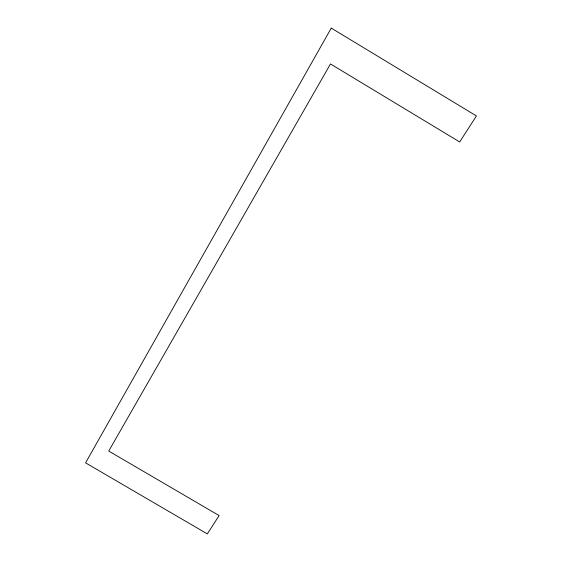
<?xml version="1.0" encoding="UTF-8"?>
<svg xmlns="http://www.w3.org/2000/svg" width="562" height="562" viewBox="0 0 562 562"><rect width="100%" height="100%" fill="white"/><g stroke="black" fill="none" stroke-linecap="round" stroke-linejoin="round"><path stroke-width="0.84" d="M331.271 28.1L85.572 462.856L207.315 533.9L219.11 515.579L108.726 451.054L330.477 63.949L459.674 141.954L476.428 115.941L331.271 28.1"/></g></svg>
